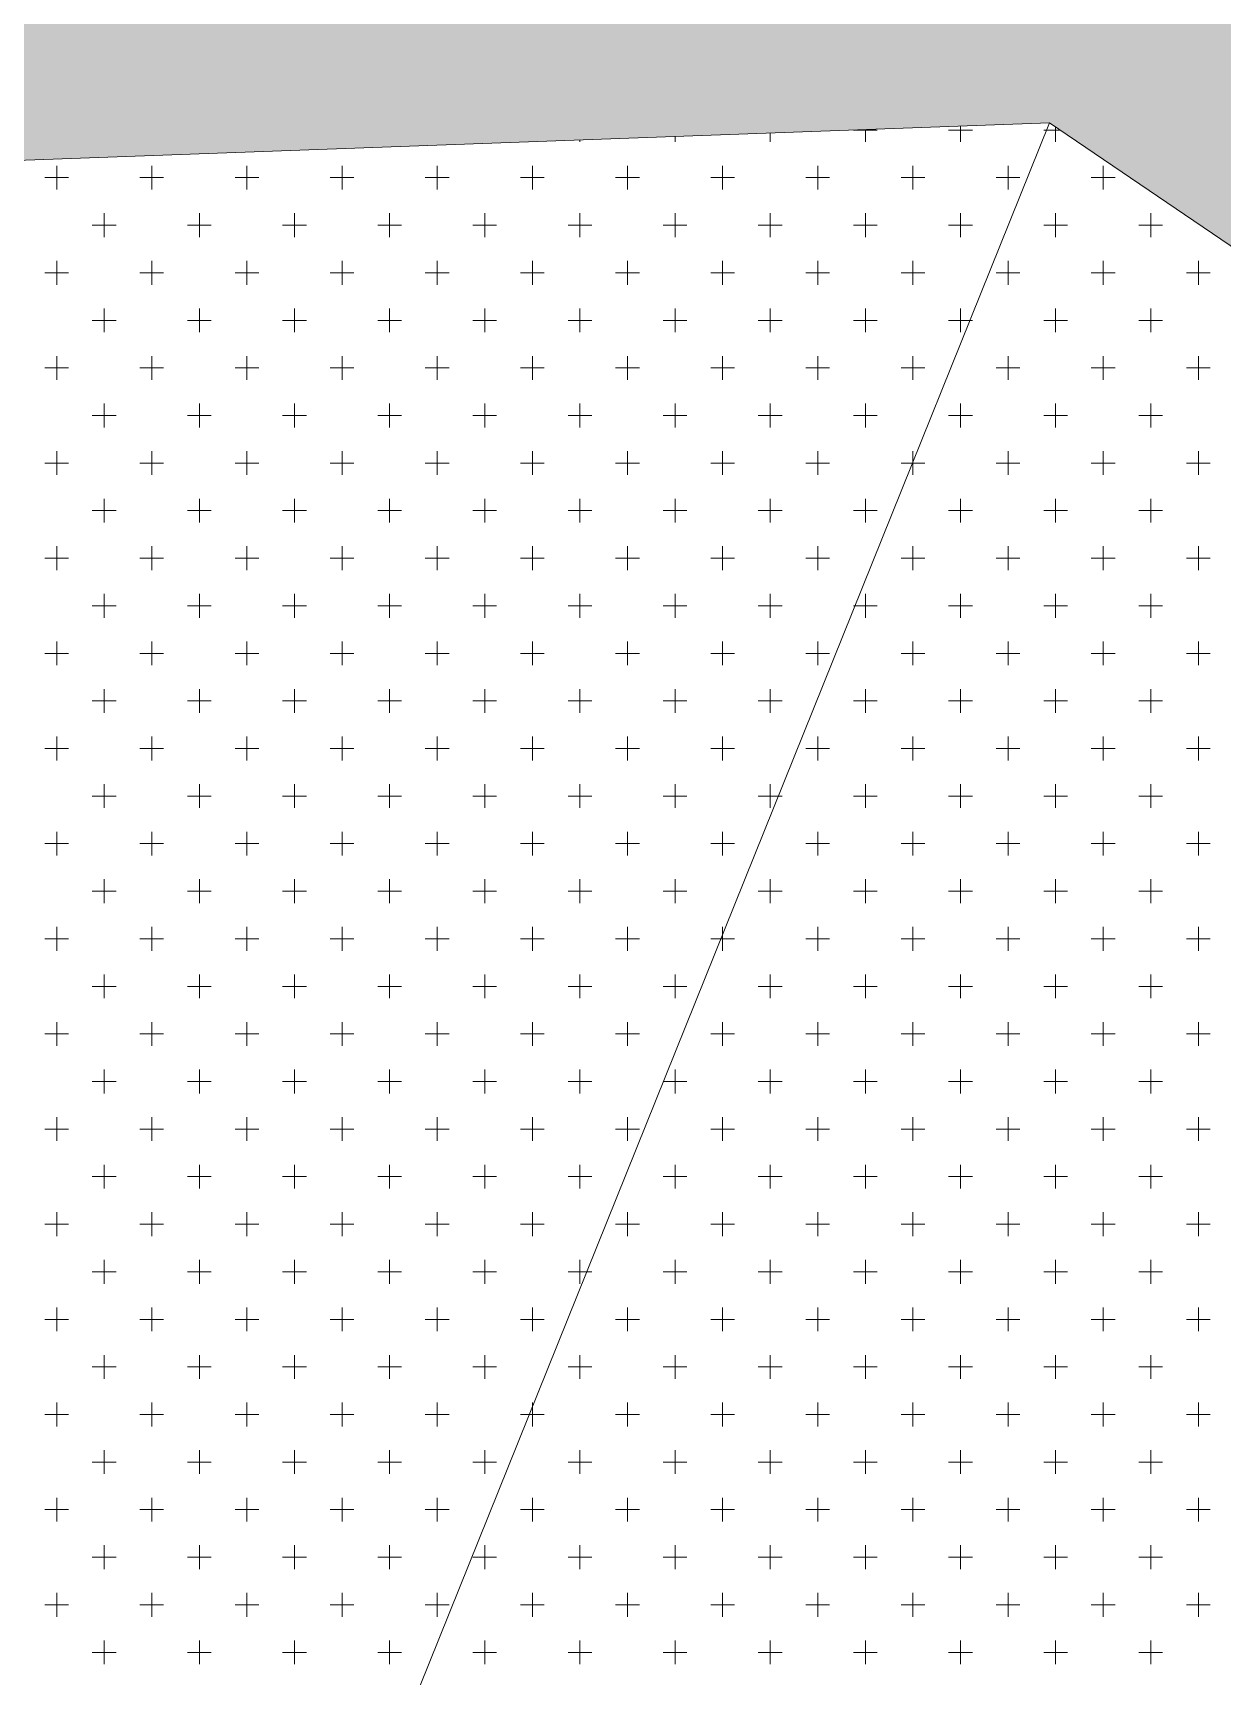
# Model space of a CAD drawing. Header units: metres. Extents: x 476631 to 477421, y 4483749 to 4484052.
# Drawn here: x 477079.15 to 477095.03, y 4483946.14 to 4483968.07 of the extents above; entities that cross this region are included whole.
import ezdxf

# ---------------------------------------------------------------- set-up
doc = ezdxf.new("R2010")
doc.units = ezdxf.units.M
for name, color, linetype, lineweight in [('PL_PARK', 97, 'Continuous', 0), ('PL_SAĞLIK', 150, 'Continuous', 0), ('serbest', 10, 'Continuous', 0)]:
    doc.layers.add(name, color=color, linetype=linetype, lineweight=lineweight)

msp = doc.modelspace()

# ---------------------------------------------------------------- hatches: boundary and pattern name
at = {"layer": 'serbest', "true_color": 0x636466}
h = msp.add_hatch(color=251, dxfattribs=at)
h.dxf.hatch_style = 1
h.paths.add_polyline_path([(477094.763, 4483973.947), (477090.012, 4483973.784), (477078.019, 4483973.371), (477066.026, 4483972.959), (477054.033, 4483972.546), (477042.04, 4483972.134), (477030.046, 4483971.722), (477031.844, 4483964.821), (477031.384, 4483964.635), (477092.721, 4483966.873)])
h = msp.add_hatch(color=251, dxfattribs=at)
h.dxf.hatch_style = 1
h.paths.add_polyline_path([(477140.016, 4483943.219), (477127.275, 4483951.87), (477114.535, 4483960.521), (477101.794, 4483969.172), (477094.763, 4483973.947), (477092.721, 4483966.873), (477160.327, 4483920.965), (477165.51, 4483925.907), (477152.839, 4483934.511), (477145.659, 4483939.386)])

# ---------------------------------------------------------------- linework, layer by layer
at = {"layer": 'PL_PARK', "color": 3}
for p, q in [((477031.384, 4483964.635), (477092.721, 4483966.873)), ((477092.721, 4483966.873), (477069.294, 4483908.685))]:
    msp.add_line(p, q, dxfattribs=at)
at = {"layer": 'PL_PARK', "color": 3, "linetype": 'Continuous'}
for p, q in [((477088.994, 4483966.616), (477088.994, 4483966.737)), ((477090.105, 4483966.775), (477090.422, 4483966.775)), ((477090.264, 4483966.616), (477090.264, 4483966.783)), ((477091.375, 4483966.775), (477091.692, 4483966.775)), ((477091.534, 4483966.616), (477091.534, 4483966.83)), ((477092.645, 4483966.775), (477092.681, 4483966.775)), ((477086.454, 4483966.616), (477086.454, 4483966.644)), ((477087.724, 4483966.616), (477087.724, 4483966.691)), ((477079.469, 4483965.981), (477079.469, 4483966.299)), ((477080.739, 4483965.981), (477080.739, 4483966.299)), ((477082.009, 4483965.981), (477082.009, 4483966.299)), ((477083.279, 4483965.981), (477083.279, 4483966.299)), ((477084.549, 4483965.981), (477084.549, 4483966.299)), ((477085.819, 4483965.981), (477085.819, 4483966.299)), ((477087.089, 4483965.981), (477087.089, 4483966.299)), ((477088.359, 4483965.981), (477088.359, 4483966.299)), ((477089.629, 4483965.981), (477089.629, 4483966.299)), ((477090.899, 4483965.981), (477090.899, 4483966.299)), ((477092.169, 4483965.981), (477092.169, 4483966.299)), ((477079.31, 4483966.14), (477079.627, 4483966.14)), ((477080.58, 4483966.14), (477080.897, 4483966.14)), ((477081.85, 4483966.14), (477082.167, 4483966.14)), ((477083.12, 4483966.14), (477083.437, 4483966.14)), ((477084.39, 4483966.14), (477084.707, 4483966.14)), ((477085.66, 4483966.14), (477085.977, 4483966.14)), ((477086.93, 4483966.14), (477087.247, 4483966.14)), ((477088.2, 4483966.14), (477088.517, 4483966.14)), ((477089.47, 4483966.14), (477089.787, 4483966.14)), ((477090.74, 4483966.14), (477091.057, 4483966.14)), ((477092.01, 4483966.14), (477092.327, 4483966.14)), ((477080.104, 4483965.346), (477080.104, 4483965.664)), ((477081.374, 4483965.346), (477081.374, 4483965.664)), ((477082.644, 4483965.346), (477082.644, 4483965.664)), ((477083.914, 4483965.346), (477083.914, 4483965.664)), ((477085.184, 4483965.346), (477085.184, 4483965.664)), ((477086.454, 4483965.346), (477086.454, 4483965.664)), ((477087.724, 4483965.346), (477087.724, 4483965.664)), ((477088.994, 4483965.346), (477088.994, 4483965.664)), ((477090.264, 4483965.346), (477090.264, 4483965.664)), ((477091.534, 4483965.346), (477091.534, 4483965.664)), ((477079.945, 4483965.505), (477080.263, 4483965.505)), ((477081.215, 4483965.505), (477081.533, 4483965.505)), ((477082.485, 4483965.505), (477082.803, 4483965.505)), ((477083.755, 4483965.505), (477084.073, 4483965.505)), ((477085.025, 4483965.505), (477085.342, 4483965.505)), ((477086.295, 4483965.505), (477086.612, 4483965.505)), ((477087.565, 4483965.505), (477087.882, 4483965.505)), ((477088.835, 4483965.505), (477089.152, 4483965.505)), ((477090.105, 4483965.505), (477090.422, 4483965.505)), ((477091.375, 4483965.505), (477091.692, 4483965.505)), ((477079.469, 4483964.711), (477079.469, 4483965.029)), ((477080.739, 4483964.711), (477080.739, 4483965.029)), ((477082.009, 4483964.711), (477082.009, 4483965.029)), ((477083.279, 4483964.711), (477083.279, 4483965.029)), ((477084.549, 4483964.711), (477084.549, 4483965.029)), ((477085.819, 4483964.711), (477085.819, 4483965.029)), ((477087.089, 4483964.711), (477087.089, 4483965.029)), ((477088.359, 4483964.711), (477088.359, 4483965.029)), ((477089.629, 4483964.711), (477089.629, 4483965.029)), ((477090.899, 4483964.711), (477090.899, 4483965.029)), ((477079.31, 4483964.87), (477079.627, 4483964.87)), ((477080.58, 4483964.87), (477080.897, 4483964.87)), ((477081.85, 4483964.87), (477082.167, 4483964.87)), ((477083.12, 4483964.87), (477083.437, 4483964.87)), ((477084.39, 4483964.87), (477084.707, 4483964.87)), ((477085.66, 4483964.87), (477085.977, 4483964.87)), ((477086.93, 4483964.87), (477087.247, 4483964.87)), ((477088.2, 4483964.87), (477088.517, 4483964.87)), ((477089.47, 4483964.87), (477089.787, 4483964.87)), ((477090.74, 4483964.87), (477091.057, 4483964.87)), ((477080.104, 4483964.076), (477080.104, 4483964.394)), ((477081.374, 4483964.076), (477081.374, 4483964.394)), ((477082.644, 4483964.076), (477082.644, 4483964.394)), ((477083.914, 4483964.076), (477083.914, 4483964.394)), ((477085.184, 4483964.076), (477085.184, 4483964.394)), ((477086.454, 4483964.076), (477086.454, 4483964.394)), ((477087.724, 4483964.076), (477087.724, 4483964.394)), ((477088.994, 4483964.076), (477088.994, 4483964.394)), ((477090.264, 4483964.076), (477090.264, 4483964.394)), ((477091.534, 4483964.076), (477091.534, 4483964.394)), ((477079.945, 4483964.235), (477080.263, 4483964.235)), ((477081.215, 4483964.235), (477081.533, 4483964.235)), ((477082.485, 4483964.235), (477082.803, 4483964.235)), ((477083.755, 4483964.235), (477084.073, 4483964.235)), ((477085.025, 4483964.235), (477085.342, 4483964.235)), ((477086.295, 4483964.235), (477086.612, 4483964.235)), ((477087.565, 4483964.235), (477087.882, 4483964.235)), ((477088.835, 4483964.235), (477089.152, 4483964.235)), ((477090.105, 4483964.235), (477090.422, 4483964.235)), ((477091.375, 4483964.235), (477091.659, 4483964.235)), ((477079.469, 4483963.441), (477079.469, 4483963.759)), ((477080.739, 4483963.441), (477080.739, 4483963.759)), ((477082.009, 4483963.441), (477082.009, 4483963.759)), ((477083.279, 4483963.441), (477083.279, 4483963.759)), ((477084.549, 4483963.441), (477084.549, 4483963.759)), ((477085.819, 4483963.441), (477085.819, 4483963.759)), ((477087.089, 4483963.441), (477087.089, 4483963.759)), ((477088.359, 4483963.441), (477088.359, 4483963.759)), ((477089.629, 4483963.441), (477089.629, 4483963.759)), ((477090.899, 4483963.441), (477090.899, 4483963.759)), ((477079.31, 4483963.6), (477079.627, 4483963.6)), ((477080.58, 4483963.6), (477080.897, 4483963.6)), ((477081.85, 4483963.6), (477082.167, 4483963.6)), ((477083.12, 4483963.6), (477083.437, 4483963.6)), ((477084.39, 4483963.6), (477084.707, 4483963.6)), ((477085.66, 4483963.6), (477085.977, 4483963.6)), ((477086.93, 4483963.6), (477087.247, 4483963.6)), ((477088.2, 4483963.6), (477088.517, 4483963.6)), ((477089.47, 4483963.6), (477089.787, 4483963.6)), ((477090.74, 4483963.6), (477091.057, 4483963.6)), ((477079.945, 4483962.965), (477080.263, 4483962.965)), ((477080.104, 4483962.806), (477080.104, 4483963.124)), ((477081.215, 4483962.965), (477081.533, 4483962.965)), ((477081.374, 4483962.806), (477081.374, 4483963.124)), ((477082.485, 4483962.965), (477082.803, 4483962.965)), ((477082.644, 4483962.806), (477082.644, 4483963.124)), ((477083.755, 4483962.965), (477084.073, 4483962.965)), ((477083.914, 4483962.806), (477083.914, 4483963.124)), ((477085.025, 4483962.965), (477085.342, 4483962.965)), ((477085.184, 4483962.806), (477085.184, 4483963.124)), ((477086.295, 4483962.965), (477086.612, 4483962.965)), ((477086.454, 4483962.806), (477086.454, 4483963.124)), ((477087.565, 4483962.965), (477087.882, 4483962.965)), ((477087.724, 4483962.806), (477087.724, 4483963.124)), ((477088.835, 4483962.965), (477089.152, 4483962.965)), ((477088.994, 4483962.806), (477088.994, 4483963.124)), ((477090.105, 4483962.965), (477090.422, 4483962.965)), ((477090.264, 4483962.806), (477090.264, 4483963.124)), ((477079.31, 4483962.33), (477079.627, 4483962.33)), ((477079.469, 4483962.171), (477079.469, 4483962.489)), ((477080.58, 4483962.33), (477080.897, 4483962.33)), ((477080.739, 4483962.171), (477080.739, 4483962.489)), ((477081.85, 4483962.33), (477082.167, 4483962.33)), ((477082.009, 4483962.171), (477082.009, 4483962.489)), ((477083.12, 4483962.33), (477083.437, 4483962.33)), ((477083.279, 4483962.171), (477083.279, 4483962.489)), ((477084.39, 4483962.33), (477084.707, 4483962.33)), ((477084.549, 4483962.171), (477084.549, 4483962.489)), ((477085.66, 4483962.33), (477085.977, 4483962.33)), ((477085.819, 4483962.171), (477085.819, 4483962.489)), ((477086.93, 4483962.33), (477087.247, 4483962.33)), ((477087.089, 4483962.171), (477087.089, 4483962.489)), ((477088.2, 4483962.33), (477088.517, 4483962.33)), ((477088.359, 4483962.171), (477088.359, 4483962.489)), ((477089.47, 4483962.33), (477089.787, 4483962.33)), ((477089.629, 4483962.171), (477089.629, 4483962.489)), ((477090.74, 4483962.33), (477090.892, 4483962.33)), ((477090.899, 4483962.348), (477090.899, 4483962.489)), ((477079.945, 4483961.695), (477080.263, 4483961.695)), ((477080.104, 4483961.536), (477080.104, 4483961.854)), ((477081.215, 4483961.695), (477081.533, 4483961.695)), ((477081.374, 4483961.536), (477081.374, 4483961.854)), ((477082.485, 4483961.695), (477082.803, 4483961.695)), ((477082.644, 4483961.536), (477082.644, 4483961.854)), ((477083.755, 4483961.695), (477084.073, 4483961.695)), ((477083.914, 4483961.536), (477083.914, 4483961.854)), ((477085.025, 4483961.695), (477085.342, 4483961.695)), ((477085.184, 4483961.536), (477085.184, 4483961.854)), ((477086.295, 4483961.695), (477086.612, 4483961.695)), ((477086.454, 4483961.536), (477086.454, 4483961.854)), ((477087.565, 4483961.695), (477087.882, 4483961.695)), ((477087.724, 4483961.536), (477087.724, 4483961.854)), ((477088.835, 4483961.695), (477089.152, 4483961.695)), ((477088.994, 4483961.536), (477088.994, 4483961.854)), ((477090.105, 4483961.695), (477090.422, 4483961.695)), ((477090.264, 4483961.536), (477090.264, 4483961.854)), ((477079.469, 4483960.901), (477079.469, 4483961.219)), ((477080.739, 4483960.901), (477080.739, 4483961.219)), ((477082.009, 4483960.901), (477082.009, 4483961.219)), ((477083.279, 4483960.901), (477083.279, 4483961.219)), ((477084.549, 4483960.901), (477084.549, 4483961.219)), ((477085.819, 4483960.901), (477085.819, 4483961.219)), ((477087.089, 4483960.901), (477087.089, 4483961.219)), ((477088.359, 4483960.901), (477088.359, 4483961.219)), ((477089.629, 4483960.901), (477089.629, 4483961.219)), ((477079.31, 4483961.06), (477079.627, 4483961.06)), ((477080.58, 4483961.06), (477080.897, 4483961.06)), ((477081.85, 4483961.06), (477082.167, 4483961.06)), ((477083.12, 4483961.06), (477083.437, 4483961.06)), ((477084.39, 4483961.06), (477084.707, 4483961.06)), ((477085.66, 4483961.06), (477085.977, 4483961.06)), ((477086.93, 4483961.06), (477087.247, 4483961.06)), ((477088.2, 4483961.06), (477088.517, 4483961.06)), ((477089.47, 4483961.06), (477089.787, 4483961.06)), ((477080.104, 4483960.266), (477080.104, 4483960.584)), ((477081.374, 4483960.266), (477081.374, 4483960.584)), ((477082.644, 4483960.266), (477082.644, 4483960.584)), ((477083.914, 4483960.266), (477083.914, 4483960.584)), ((477085.184, 4483960.266), (477085.184, 4483960.584)), ((477086.454, 4483960.266), (477086.454, 4483960.584)), ((477087.724, 4483960.266), (477087.724, 4483960.584)), ((477088.994, 4483960.266), (477088.994, 4483960.584)), ((477079.945, 4483960.425), (477080.263, 4483960.425)), ((477081.215, 4483960.425), (477081.533, 4483960.425)), ((477082.485, 4483960.425), (477082.803, 4483960.425)), ((477083.755, 4483960.425), (477084.073, 4483960.425)), ((477085.025, 4483960.425), (477085.342, 4483960.425)), ((477086.295, 4483960.425), (477086.612, 4483960.425)), ((477087.565, 4483960.425), (477087.882, 4483960.425)), ((477088.835, 4483960.425), (477089.152, 4483960.425)), ((477090.105, 4483960.425), (477090.125, 4483960.425)), ((477079.469, 4483959.631), (477079.469, 4483959.949)), ((477080.739, 4483959.631), (477080.739, 4483959.949)), ((477082.009, 4483959.631), (477082.009, 4483959.949)), ((477083.279, 4483959.631), (477083.279, 4483959.949)), ((477084.549, 4483959.631), (477084.549, 4483959.949)), ((477085.819, 4483959.631), (477085.819, 4483959.949)), ((477087.089, 4483959.631), (477087.089, 4483959.949)), ((477088.359, 4483959.631), (477088.359, 4483959.949)), ((477089.629, 4483959.631), (477089.629, 4483959.949)), ((477079.31, 4483959.79), (477079.627, 4483959.79)), ((477080.58, 4483959.79), (477080.897, 4483959.79)), ((477081.85, 4483959.79), (477082.167, 4483959.79)), ((477083.12, 4483959.79), (477083.437, 4483959.79)), ((477084.39, 4483959.79), (477084.707, 4483959.79)), ((477085.66, 4483959.79), (477085.977, 4483959.79)), ((477086.93, 4483959.79), (477087.247, 4483959.79)), ((477088.2, 4483959.79), (477088.517, 4483959.79)), ((477089.47, 4483959.79), (477089.787, 4483959.79)), ((477080.104, 4483958.996), (477080.104, 4483959.314)), ((477081.374, 4483958.996), (477081.374, 4483959.314)), ((477082.644, 4483958.996), (477082.644, 4483959.314)), ((477083.914, 4483958.996), (477083.914, 4483959.314)), ((477085.184, 4483958.996), (477085.184, 4483959.314)), ((477086.454, 4483958.996), (477086.454, 4483959.314)), ((477087.724, 4483958.996), (477087.724, 4483959.314)), ((477088.994, 4483958.996), (477088.994, 4483959.314)), ((477079.945, 4483959.155), (477080.263, 4483959.155)), ((477081.215, 4483959.155), (477081.533, 4483959.155)), ((477082.485, 4483959.155), (477082.803, 4483959.155)), ((477083.755, 4483959.155), (477084.073, 4483959.155)), ((477085.025, 4483959.155), (477085.342, 4483959.155)), ((477086.295, 4483959.155), (477086.612, 4483959.155)), ((477087.565, 4483959.155), (477087.882, 4483959.155)), ((477088.835, 4483959.155), (477089.152, 4483959.155)), ((477079.469, 4483958.361), (477079.469, 4483958.679)), ((477080.739, 4483958.361), (477080.739, 4483958.679)), ((477082.009, 4483958.361), (477082.009, 4483958.679)), ((477083.279, 4483958.361), (477083.279, 4483958.679)), ((477084.549, 4483958.361), (477084.549, 4483958.679)), ((477085.819, 4483958.361), (477085.819, 4483958.679)), ((477087.089, 4483958.361), (477087.089, 4483958.679)), ((477088.359, 4483958.361), (477088.359, 4483958.679)), ((477079.31, 4483958.52), (477079.627, 4483958.52)), ((477080.58, 4483958.52), (477080.897, 4483958.52)), ((477081.85, 4483958.52), (477082.167, 4483958.52)), ((477083.12, 4483958.52), (477083.437, 4483958.52)), ((477084.39, 4483958.52), (477084.707, 4483958.52)), ((477085.66, 4483958.52), (477085.977, 4483958.52)), ((477086.93, 4483958.52), (477087.247, 4483958.52)), ((477088.2, 4483958.52), (477088.517, 4483958.52)), ((477080.104, 4483957.726), (477080.104, 4483958.044)), ((477081.374, 4483957.726), (477081.374, 4483958.044)), ((477082.644, 4483957.726), (477082.644, 4483958.044)), ((477083.914, 4483957.726), (477083.914, 4483958.044)), ((477085.184, 4483957.726), (477085.184, 4483958.044)), ((477086.454, 4483957.726), (477086.454, 4483958.044)), ((477087.724, 4483957.726), (477087.724, 4483958.044)), ((477088.994, 4483957.726), (477088.994, 4483958.044)), ((477079.945, 4483957.885), (477080.263, 4483957.885)), ((477081.215, 4483957.885), (477081.533, 4483957.885)), ((477082.485, 4483957.885), (477082.803, 4483957.885)), ((477083.755, 4483957.885), (477084.073, 4483957.885)), ((477085.025, 4483957.885), (477085.342, 4483957.885)), ((477086.295, 4483957.885), (477086.612, 4483957.885)), ((477087.565, 4483957.885), (477087.882, 4483957.885)), ((477088.835, 4483957.885), (477089.102, 4483957.885)), ((477079.469, 4483957.091), (477079.469, 4483957.409)), ((477080.739, 4483957.091), (477080.739, 4483957.409)), ((477082.009, 4483957.091), (477082.009, 4483957.409)), ((477083.279, 4483957.091), (477083.279, 4483957.409)), ((477084.549, 4483957.091), (477084.549, 4483957.409)), ((477085.819, 4483957.091), (477085.819, 4483957.409)), ((477087.089, 4483957.091), (477087.089, 4483957.409)), ((477088.359, 4483957.091), (477088.359, 4483957.409)), ((477079.31, 4483957.25), (477079.627, 4483957.25)), ((477080.58, 4483957.25), (477080.897, 4483957.25)), ((477081.85, 4483957.25), (477082.167, 4483957.25)), ((477083.12, 4483957.25), (477083.437, 4483957.25)), ((477084.39, 4483957.25), (477084.707, 4483957.25)), ((477085.66, 4483957.25), (477085.977, 4483957.25)), ((477086.93, 4483957.25), (477087.247, 4483957.25)), ((477088.2, 4483957.25), (477088.517, 4483957.25)), ((477079.945, 4483956.615), (477080.263, 4483956.615)), ((477080.104, 4483956.456), (477080.104, 4483956.774)), ((477081.215, 4483956.615), (477081.533, 4483956.615)), ((477081.374, 4483956.456), (477081.374, 4483956.774)), ((477082.485, 4483956.615), (477082.803, 4483956.615)), ((477082.644, 4483956.456), (477082.644, 4483956.774)), ((477083.755, 4483956.615), (477084.073, 4483956.615)), ((477083.914, 4483956.456), (477083.914, 4483956.774)), ((477085.025, 4483956.615), (477085.342, 4483956.615)), ((477085.184, 4483956.456), (477085.184, 4483956.774)), ((477086.295, 4483956.615), (477086.612, 4483956.615)), ((477086.454, 4483956.456), (477086.454, 4483956.774)), ((477087.565, 4483956.615), (477087.882, 4483956.615)), ((477087.724, 4483956.456), (477087.724, 4483956.774)), ((477079.31, 4483955.98), (477079.627, 4483955.98)), ((477079.469, 4483955.821), (477079.469, 4483956.139)), ((477080.58, 4483955.98), (477080.897, 4483955.98)), ((477080.739, 4483955.821), (477080.739, 4483956.139)), ((477081.85, 4483955.98), (477082.167, 4483955.98)), ((477082.009, 4483955.821), (477082.009, 4483956.139)), ((477083.12, 4483955.98), (477083.437, 4483955.98)), ((477083.279, 4483955.821), (477083.279, 4483956.139)), ((477084.39, 4483955.98), (477084.707, 4483955.98)), ((477084.549, 4483955.821), (477084.549, 4483956.139)), ((477085.66, 4483955.98), (477085.977, 4483955.98)), ((477085.819, 4483955.821), (477085.819, 4483956.139)), ((477086.93, 4483955.98), (477087.247, 4483955.98)), ((477087.089, 4483955.821), (477087.089, 4483956.139)), ((477088.2, 4483955.98), (477088.335, 4483955.98)), ((477088.359, 4483956.039), (477088.359, 4483956.139)), ((477079.945, 4483955.345), (477080.263, 4483955.345)), ((477080.104, 4483955.186), (477080.104, 4483955.504)), ((477081.215, 4483955.345), (477081.533, 4483955.345)), ((477081.374, 4483955.186), (477081.374, 4483955.504)), ((477082.485, 4483955.345), (477082.803, 4483955.345)), ((477082.644, 4483955.186), (477082.644, 4483955.504)), ((477083.755, 4483955.345), (477084.073, 4483955.345)), ((477083.914, 4483955.186), (477083.914, 4483955.504)), ((477085.025, 4483955.345), (477085.342, 4483955.345)), ((477085.184, 4483955.186), (477085.184, 4483955.504)), ((477086.295, 4483955.345), (477086.612, 4483955.345)), ((477086.454, 4483955.186), (477086.454, 4483955.504)), ((477087.565, 4483955.345), (477087.882, 4483955.345)), ((477087.724, 4483955.186), (477087.724, 4483955.504)), ((477079.469, 4483954.551), (477079.469, 4483954.869)), ((477080.739, 4483954.551), (477080.739, 4483954.869)), ((477082.009, 4483954.551), (477082.009, 4483954.869)), ((477083.279, 4483954.551), (477083.279, 4483954.869)), ((477084.549, 4483954.551), (477084.549, 4483954.869)), ((477085.819, 4483954.551), (477085.819, 4483954.869)), ((477087.089, 4483954.551), (477087.089, 4483954.869)), ((477079.31, 4483954.71), (477079.627, 4483954.71)), ((477080.58, 4483954.71), (477080.897, 4483954.71)), ((477081.85, 4483954.71), (477082.167, 4483954.71)), ((477083.12, 4483954.71), (477083.437, 4483954.71)), ((477084.39, 4483954.71), (477084.707, 4483954.71)), ((477085.66, 4483954.71), (477085.977, 4483954.71)), ((477086.93, 4483954.71), (477087.247, 4483954.71)), ((477080.104, 4483953.916), (477080.104, 4483954.234)), ((477081.374, 4483953.916), (477081.374, 4483954.234)), ((477082.644, 4483953.916), (477082.644, 4483954.234)), ((477083.914, 4483953.916), (477083.914, 4483954.234)), ((477085.184, 4483953.916), (477085.184, 4483954.234)), ((477086.454, 4483953.916), (477086.454, 4483954.234)), ((477079.945, 4483954.075), (477080.263, 4483954.075)), ((477081.215, 4483954.075), (477081.533, 4483954.075)), ((477082.485, 4483954.075), (477082.803, 4483954.075)), ((477083.755, 4483954.075), (477084.073, 4483954.075)), ((477085.025, 4483954.075), (477085.342, 4483954.075)), ((477086.295, 4483954.075), (477086.612, 4483954.075)), ((477087.565, 4483954.075), (477087.568, 4483954.075)), ((477079.469, 4483953.281), (477079.469, 4483953.599)), ((477080.739, 4483953.281), (477080.739, 4483953.599)), ((477082.009, 4483953.281), (477082.009, 4483953.599)), ((477083.279, 4483953.281), (477083.279, 4483953.599)), ((477084.549, 4483953.281), (477084.549, 4483953.599)), ((477085.819, 4483953.281), (477085.819, 4483953.599)), ((477087.089, 4483953.281), (477087.089, 4483953.599)), ((477079.31, 4483953.44), (477079.627, 4483953.44)), ((477080.58, 4483953.44), (477080.897, 4483953.44)), ((477081.85, 4483953.44), (477082.167, 4483953.44)), ((477083.12, 4483953.44), (477083.437, 4483953.44)), ((477084.39, 4483953.44), (477084.707, 4483953.44)), ((477085.66, 4483953.44), (477085.977, 4483953.44)), ((477086.93, 4483953.44), (477087.247, 4483953.44)), ((477080.104, 4483952.646), (477080.104, 4483952.964)), ((477081.374, 4483952.646), (477081.374, 4483952.964)), ((477082.644, 4483952.646), (477082.644, 4483952.964)), ((477083.914, 4483952.646), (477083.914, 4483952.964)), ((477085.184, 4483952.646), (477085.184, 4483952.964)), ((477086.454, 4483952.646), (477086.454, 4483952.964)), ((477079.945, 4483952.805), (477080.263, 4483952.805)), ((477081.215, 4483952.805), (477081.533, 4483952.805)), ((477082.485, 4483952.805), (477082.803, 4483952.805)), ((477083.755, 4483952.805), (477084.073, 4483952.805)), ((477085.025, 4483952.805), (477085.342, 4483952.805)), ((477086.295, 4483952.805), (477086.612, 4483952.805)), ((477079.469, 4483952.011), (477079.469, 4483952.329)), ((477080.739, 4483952.011), (477080.739, 4483952.329)), ((477082.009, 4483952.011), (477082.009, 4483952.329)), ((477083.279, 4483952.011), (477083.279, 4483952.329)), ((477084.549, 4483952.011), (477084.549, 4483952.329)), ((477085.819, 4483952.011), (477085.819, 4483952.329)), ((477079.31, 4483952.17), (477079.627, 4483952.17)), ((477080.58, 4483952.17), (477080.897, 4483952.17)), ((477081.85, 4483952.17), (477082.167, 4483952.17)), ((477083.12, 4483952.17), (477083.437, 4483952.17)), ((477084.39, 4483952.17), (477084.707, 4483952.17)), ((477085.66, 4483952.17), (477085.977, 4483952.17)), ((477080.104, 4483951.376), (477080.104, 4483951.694)), ((477081.374, 4483951.376), (477081.374, 4483951.694)), ((477082.644, 4483951.376), (477082.644, 4483951.694)), ((477083.914, 4483951.376), (477083.914, 4483951.694)), ((477085.184, 4483951.376), (477085.184, 4483951.694)), ((477086.454, 4483951.376), (477086.454, 4483951.694)), ((477079.945, 4483951.535), (477080.263, 4483951.535)), ((477081.215, 4483951.535), (477081.533, 4483951.535)), ((477082.485, 4483951.535), (477082.803, 4483951.535)), ((477083.755, 4483951.535), (477084.073, 4483951.535)), ((477085.025, 4483951.535), (477085.342, 4483951.535)), ((477086.295, 4483951.535), (477086.546, 4483951.535)), ((477079.31, 4483950.9), (477079.627, 4483950.9)), ((477079.469, 4483950.741), (477079.469, 4483951.059)), ((477080.58, 4483950.9), (477080.897, 4483950.9)), ((477080.739, 4483950.741), (477080.739, 4483951.059)), ((477081.85, 4483950.9), (477082.167, 4483950.9)), ((477082.009, 4483950.741), (477082.009, 4483951.059)), ((477083.12, 4483950.9), (477083.437, 4483950.9)), ((477083.279, 4483950.741), (477083.279, 4483951.059)), ((477084.39, 4483950.9), (477084.707, 4483950.9)), ((477084.549, 4483950.741), (477084.549, 4483951.059)), ((477085.66, 4483950.9), (477085.977, 4483950.9)), ((477085.819, 4483950.741), (477085.819, 4483951.059)), ((477079.945, 4483950.265), (477080.263, 4483950.265)), ((477080.104, 4483950.106), (477080.104, 4483950.424)), ((477081.215, 4483950.265), (477081.533, 4483950.265)), ((477081.374, 4483950.106), (477081.374, 4483950.424)), ((477082.485, 4483950.265), (477082.803, 4483950.265)), ((477082.644, 4483950.106), (477082.644, 4483950.424)), ((477083.755, 4483950.265), (477084.073, 4483950.265)), ((477083.914, 4483950.106), (477083.914, 4483950.424)), ((477085.025, 4483950.265), (477085.342, 4483950.265)), ((477085.184, 4483950.106), (477085.184, 4483950.424)), ((477079.31, 4483949.63), (477079.627, 4483949.63)), ((477079.469, 4483949.471), (477079.469, 4483949.789)), ((477080.58, 4483949.63), (477080.897, 4483949.63)), ((477080.739, 4483949.471), (477080.739, 4483949.789)), ((477081.85, 4483949.63), (477082.167, 4483949.63)), ((477082.009, 4483949.471), (477082.009, 4483949.789)), ((477083.12, 4483949.63), (477083.437, 4483949.63)), ((477083.279, 4483949.471), (477083.279, 4483949.789)), ((477084.39, 4483949.63), (477084.707, 4483949.63)), ((477084.549, 4483949.471), (477084.549, 4483949.789)), ((477085.66, 4483949.63), (477085.779, 4483949.63)), ((477085.819, 4483949.73), (477085.819, 4483949.789)), ((477080.104, 4483948.836), (477080.104, 4483949.154)), ((477081.374, 4483948.836), (477081.374, 4483949.154)), ((477082.644, 4483948.836), (477082.644, 4483949.154)), ((477083.914, 4483948.836), (477083.914, 4483949.154)), ((477085.184, 4483948.836), (477085.184, 4483949.154)), ((477079.945, 4483948.995), (477080.263, 4483948.995)), ((477081.215, 4483948.995), (477081.533, 4483948.995)), ((477082.485, 4483948.995), (477082.803, 4483948.995)), ((477083.755, 4483948.995), (477084.073, 4483948.995)), ((477085.025, 4483948.995), (477085.342, 4483948.995)), ((477079.469, 4483948.201), (477079.469, 4483948.519)), ((477080.739, 4483948.201), (477080.739, 4483948.519)), ((477082.009, 4483948.201), (477082.009, 4483948.519)), ((477083.279, 4483948.201), (477083.279, 4483948.519)), ((477084.549, 4483948.201), (477084.549, 4483948.519)), ((477079.31, 4483948.36), (477079.627, 4483948.36)), ((477080.58, 4483948.36), (477080.897, 4483948.36)), ((477081.85, 4483948.36), (477082.167, 4483948.36)), ((477083.12, 4483948.36), (477083.437, 4483948.36)), ((477084.39, 4483948.36), (477084.707, 4483948.36)), ((477080.104, 4483947.566), (477080.104, 4483947.884)), ((477081.374, 4483947.566), (477081.374, 4483947.884)), ((477082.644, 4483947.566), (477082.644, 4483947.884)), ((477083.914, 4483947.566), (477083.914, 4483947.884)), ((477079.945, 4483947.725), (477080.263, 4483947.725)), ((477081.215, 4483947.725), (477081.533, 4483947.725)), ((477082.485, 4483947.725), (477082.803, 4483947.725)), ((477083.755, 4483947.725), (477084.073, 4483947.725)), ((477079.469, 4483946.931), (477079.469, 4483947.249)), ((477080.739, 4483946.931), (477080.739, 4483947.249)), ((477082.009, 4483946.931), (477082.009, 4483947.249)), ((477083.279, 4483946.931), (477083.279, 4483947.249)), ((477084.549, 4483946.931), (477084.549, 4483947.249)), ((477079.31, 4483947.09), (477079.627, 4483947.09)), ((477080.58, 4483947.09), (477080.897, 4483947.09)), ((477081.85, 4483947.09), (477082.167, 4483947.09)), ((477083.12, 4483947.09), (477083.437, 4483947.09)), ((477084.39, 4483947.09), (477084.707, 4483947.09)), ((477080.104, 4483946.296), (477080.104, 4483946.614)), ((477081.374, 4483946.296), (477081.374, 4483946.614)), ((477082.644, 4483946.296), (477082.644, 4483946.614)), ((477083.914, 4483946.296), (477083.914, 4483946.614)), ((477079.945, 4483946.455), (477080.263, 4483946.455)), ((477081.215, 4483946.455), (477081.533, 4483946.455)), ((477082.485, 4483946.455), (477082.803, 4483946.455)), ((477083.755, 4483946.455), (477084.073, 4483946.455))]:
    msp.add_line(p, q, dxfattribs=at)
at = {"layer": 'PL_SAĞLIK'}
for p, q in [((477069.294, 4483908.685), (477092.721, 4483966.873)), ((477092.721, 4483966.873), (477160.327, 4483920.965)), ((477092.721, 4483966.873), (477092.721, 4483966.873))]:
    msp.add_line(p, q, dxfattribs=at)
at = {"layer": 'PL_SAĞLIK', "linetype": 'Continuous'}
for p, q in [((477092.681, 4483966.775), (477092.865, 4483966.775)), ((477092.804, 4483966.616), (477092.804, 4483966.816)), ((477093.439, 4483965.981), (477093.439, 4483966.299)), ((477093.28, 4483966.14), (477093.597, 4483966.14)), ((477092.804, 4483965.346), (477092.804, 4483965.664)), ((477094.074, 4483965.346), (477094.074, 4483965.664)), ((477092.645, 4483965.505), (477092.962, 4483965.505)), ((477093.915, 4483965.505), (477094.232, 4483965.505)), ((477092.169, 4483964.711), (477092.169, 4483965.029)), ((477093.439, 4483964.711), (477093.439, 4483965.029)), ((477094.709, 4483964.711), (477094.709, 4483965.029)), ((477092.01, 4483964.87), (477092.327, 4483964.87)), ((477093.28, 4483964.87), (477093.597, 4483964.87)), ((477094.55, 4483964.87), (477094.867, 4483964.87)), ((477092.804, 4483964.076), (477092.804, 4483964.394)), ((477094.074, 4483964.076), (477094.074, 4483964.394)), ((477091.659, 4483964.235), (477091.692, 4483964.235)), ((477092.645, 4483964.235), (477092.962, 4483964.235)), ((477093.915, 4483964.235), (477094.232, 4483964.235)), ((477092.169, 4483963.441), (477092.169, 4483963.759)), ((477093.439, 4483963.441), (477093.439, 4483963.759)), ((477094.709, 4483963.441), (477094.709, 4483963.759)), ((477092.01, 4483963.6), (477092.327, 4483963.6)), ((477093.28, 4483963.6), (477093.597, 4483963.6)), ((477094.55, 4483963.6), (477094.867, 4483963.6)), ((477091.375, 4483962.965), (477091.692, 4483962.965)), ((477091.534, 4483962.806), (477091.534, 4483963.124)), ((477092.645, 4483962.965), (477092.962, 4483962.965)), ((477092.804, 4483962.806), (477092.804, 4483963.124)), ((477093.915, 4483962.965), (477094.232, 4483962.965)), ((477094.074, 4483962.806), (477094.074, 4483963.124)), ((477090.892, 4483962.33), (477091.057, 4483962.33)), ((477090.899, 4483962.171), (477090.899, 4483962.348)), ((477092.01, 4483962.33), (477092.327, 4483962.33)), ((477092.169, 4483962.171), (477092.169, 4483962.489)), ((477093.28, 4483962.33), (477093.597, 4483962.33)), ((477093.439, 4483962.171), (477093.439, 4483962.489)), ((477094.55, 4483962.33), (477094.867, 4483962.33)), ((477094.709, 4483962.171), (477094.709, 4483962.489)), ((477091.375, 4483961.695), (477091.692, 4483961.695)), ((477091.534, 4483961.536), (477091.534, 4483961.854)), ((477092.645, 4483961.695), (477092.962, 4483961.695)), ((477092.804, 4483961.536), (477092.804, 4483961.854)), ((477093.915, 4483961.695), (477094.232, 4483961.695)), ((477094.074, 4483961.536), (477094.074, 4483961.854)), ((477090.899, 4483960.901), (477090.899, 4483961.219)), ((477092.169, 4483960.901), (477092.169, 4483961.219)), ((477093.439, 4483960.901), (477093.439, 4483961.219)), ((477094.709, 4483960.901), (477094.709, 4483961.219)), ((477090.74, 4483961.06), (477091.057, 4483961.06)), ((477092.01, 4483961.06), (477092.327, 4483961.06)), ((477093.28, 4483961.06), (477093.597, 4483961.06)), ((477094.55, 4483961.06), (477094.867, 4483961.06)), ((477090.264, 4483960.266), (477090.264, 4483960.584)), ((477091.534, 4483960.266), (477091.534, 4483960.584)), ((477092.804, 4483960.266), (477092.804, 4483960.584)), ((477094.074, 4483960.266), (477094.074, 4483960.584)), ((477090.125, 4483960.425), (477090.422, 4483960.425)), ((477091.375, 4483960.425), (477091.692, 4483960.425)), ((477092.645, 4483960.425), (477092.962, 4483960.425)), ((477093.915, 4483960.425), (477094.232, 4483960.425)), ((477090.899, 4483959.631), (477090.899, 4483959.949)), ((477092.169, 4483959.631), (477092.169, 4483959.949)), ((477093.439, 4483959.631), (477093.439, 4483959.949)), ((477094.709, 4483959.631), (477094.709, 4483959.949)), ((477090.74, 4483959.79), (477091.057, 4483959.79)), ((477092.01, 4483959.79), (477092.327, 4483959.79)), ((477093.28, 4483959.79), (477093.597, 4483959.79)), ((477094.55, 4483959.79), (477094.867, 4483959.79)), ((477090.264, 4483958.996), (477090.264, 4483959.314)), ((477091.534, 4483958.996), (477091.534, 4483959.314)), ((477092.804, 4483958.996), (477092.804, 4483959.314)), ((477094.074, 4483958.996), (477094.074, 4483959.314)), ((477090.105, 4483959.155), (477090.422, 4483959.155)), ((477091.375, 4483959.155), (477091.692, 4483959.155)), ((477092.645, 4483959.155), (477092.962, 4483959.155)), ((477093.915, 4483959.155), (477094.232, 4483959.155)), ((477089.629, 4483958.361), (477089.629, 4483958.679)), ((477090.899, 4483958.361), (477090.899, 4483958.679)), ((477092.169, 4483958.361), (477092.169, 4483958.679)), ((477093.439, 4483958.361), (477093.439, 4483958.679)), ((477094.709, 4483958.361), (477094.709, 4483958.679)), ((477089.47, 4483958.52), (477089.787, 4483958.52)), ((477090.74, 4483958.52), (477091.057, 4483958.52)), ((477092.01, 4483958.52), (477092.327, 4483958.52)), ((477093.28, 4483958.52), (477093.597, 4483958.52)), ((477094.55, 4483958.52), (477094.867, 4483958.52)), ((477090.264, 4483957.726), (477090.264, 4483958.044)), ((477091.534, 4483957.726), (477091.534, 4483958.044)), ((477092.804, 4483957.726), (477092.804, 4483958.044)), ((477094.074, 4483957.726), (477094.074, 4483958.044)), ((477089.102, 4483957.885), (477089.152, 4483957.885)), ((477090.105, 4483957.885), (477090.422, 4483957.885)), ((477091.375, 4483957.885), (477091.692, 4483957.885)), ((477092.645, 4483957.885), (477092.962, 4483957.885)), ((477093.915, 4483957.885), (477094.232, 4483957.885)), ((477089.629, 4483957.091), (477089.629, 4483957.409)), ((477090.899, 4483957.091), (477090.899, 4483957.409)), ((477092.169, 4483957.091), (477092.169, 4483957.409)), ((477093.439, 4483957.091), (477093.439, 4483957.409)), ((477094.709, 4483957.091), (477094.709, 4483957.409)), ((477089.47, 4483957.25), (477089.787, 4483957.25)), ((477090.74, 4483957.25), (477091.057, 4483957.25)), ((477092.01, 4483957.25), (477092.327, 4483957.25)), ((477093.28, 4483957.25), (477093.597, 4483957.25)), ((477094.55, 4483957.25), (477094.867, 4483957.25)), ((477088.835, 4483956.615), (477089.152, 4483956.615)), ((477088.994, 4483956.456), (477088.994, 4483956.774)), ((477090.105, 4483956.615), (477090.422, 4483956.615)), ((477090.264, 4483956.456), (477090.264, 4483956.774)), ((477091.375, 4483956.615), (477091.692, 4483956.615)), ((477091.534, 4483956.456), (477091.534, 4483956.774)), ((477092.645, 4483956.615), (477092.962, 4483956.615)), ((477092.804, 4483956.456), (477092.804, 4483956.774)), ((477093.915, 4483956.615), (477094.232, 4483956.615)), ((477094.074, 4483956.456), (477094.074, 4483956.774)), ((477088.335, 4483955.98), (477088.517, 4483955.98)), ((477088.359, 4483955.821), (477088.359, 4483956.039)), ((477089.47, 4483955.98), (477089.787, 4483955.98)), ((477089.629, 4483955.821), (477089.629, 4483956.139)), ((477090.74, 4483955.98), (477091.057, 4483955.98)), ((477090.899, 4483955.821), (477090.899, 4483956.139)), ((477092.01, 4483955.98), (477092.327, 4483955.98)), ((477092.169, 4483955.821), (477092.169, 4483956.139)), ((477093.28, 4483955.98), (477093.597, 4483955.98)), ((477093.439, 4483955.821), (477093.439, 4483956.139)), ((477094.55, 4483955.98), (477094.867, 4483955.98)), ((477094.709, 4483955.821), (477094.709, 4483956.139)), ((477088.835, 4483955.345), (477089.152, 4483955.345)), ((477088.994, 4483955.186), (477088.994, 4483955.504)), ((477090.105, 4483955.345), (477090.422, 4483955.345)), ((477090.264, 4483955.186), (477090.264, 4483955.504)), ((477091.375, 4483955.345), (477091.692, 4483955.345)), ((477091.534, 4483955.186), (477091.534, 4483955.504)), ((477092.645, 4483955.345), (477092.962, 4483955.345)), ((477092.804, 4483955.186), (477092.804, 4483955.504)), ((477093.915, 4483955.345), (477094.232, 4483955.345)), ((477094.074, 4483955.186), (477094.074, 4483955.504)), ((477088.359, 4483954.551), (477088.359, 4483954.869)), ((477089.629, 4483954.551), (477089.629, 4483954.869)), ((477090.899, 4483954.551), (477090.899, 4483954.869)), ((477092.169, 4483954.551), (477092.169, 4483954.869)), ((477093.439, 4483954.551), (477093.439, 4483954.869)), ((477094.709, 4483954.551), (477094.709, 4483954.869)), ((477088.2, 4483954.71), (477088.517, 4483954.71)), ((477089.47, 4483954.71), (477089.787, 4483954.71)), ((477090.74, 4483954.71), (477091.057, 4483954.71)), ((477092.01, 4483954.71), (477092.327, 4483954.71)), ((477093.28, 4483954.71), (477093.597, 4483954.71)), ((477094.55, 4483954.71), (477094.867, 4483954.71)), ((477087.724, 4483953.916), (477087.724, 4483954.234)), ((477088.994, 4483953.916), (477088.994, 4483954.234)), ((477090.264, 4483953.916), (477090.264, 4483954.234)), ((477091.534, 4483953.916), (477091.534, 4483954.234)), ((477092.804, 4483953.916), (477092.804, 4483954.234)), ((477094.074, 4483953.916), (477094.074, 4483954.234)), ((477087.568, 4483954.075), (477087.882, 4483954.075)), ((477088.835, 4483954.075), (477089.152, 4483954.075)), ((477090.105, 4483954.075), (477090.422, 4483954.075)), ((477091.375, 4483954.075), (477091.692, 4483954.075)), ((477092.645, 4483954.075), (477092.962, 4483954.075)), ((477093.915, 4483954.075), (477094.232, 4483954.075)), ((477088.359, 4483953.281), (477088.359, 4483953.599)), ((477089.629, 4483953.281), (477089.629, 4483953.599)), ((477090.899, 4483953.281), (477090.899, 4483953.599)), ((477092.169, 4483953.281), (477092.169, 4483953.599)), ((477093.439, 4483953.281), (477093.439, 4483953.599)), ((477094.709, 4483953.281), (477094.709, 4483953.599)), ((477088.2, 4483953.44), (477088.517, 4483953.44)), ((477089.47, 4483953.44), (477089.787, 4483953.44)), ((477090.74, 4483953.44), (477091.057, 4483953.44)), ((477092.01, 4483953.44), (477092.327, 4483953.44)), ((477093.28, 4483953.44), (477093.597, 4483953.44)), ((477094.55, 4483953.44), (477094.867, 4483953.44)), ((477087.724, 4483952.646), (477087.724, 4483952.964)), ((477088.994, 4483952.646), (477088.994, 4483952.964)), ((477090.264, 4483952.646), (477090.264, 4483952.964)), ((477091.534, 4483952.646), (477091.534, 4483952.964)), ((477092.804, 4483952.646), (477092.804, 4483952.964)), ((477094.074, 4483952.646), (477094.074, 4483952.964)), ((477087.565, 4483952.805), (477087.882, 4483952.805)), ((477088.835, 4483952.805), (477089.152, 4483952.805)), ((477090.105, 4483952.805), (477090.422, 4483952.805)), ((477091.375, 4483952.805), (477091.692, 4483952.805)), ((477092.645, 4483952.805), (477092.962, 4483952.805)), ((477093.915, 4483952.805), (477094.232, 4483952.805)), ((477087.089, 4483952.011), (477087.089, 4483952.329)), ((477088.359, 4483952.011), (477088.359, 4483952.329)), ((477089.629, 4483952.011), (477089.629, 4483952.329)), ((477090.899, 4483952.011), (477090.899, 4483952.329)), ((477092.169, 4483952.011), (477092.169, 4483952.329)), ((477093.439, 4483952.011), (477093.439, 4483952.329)), ((477094.709, 4483952.011), (477094.709, 4483952.329)), ((477086.93, 4483952.17), (477087.247, 4483952.17)), ((477088.2, 4483952.17), (477088.517, 4483952.17)), ((477089.47, 4483952.17), (477089.787, 4483952.17)), ((477090.74, 4483952.17), (477091.057, 4483952.17)), ((477092.01, 4483952.17), (477092.327, 4483952.17)), ((477093.28, 4483952.17), (477093.597, 4483952.17)), ((477094.55, 4483952.17), (477094.867, 4483952.17)), ((477087.724, 4483951.376), (477087.724, 4483951.694)), ((477088.994, 4483951.376), (477088.994, 4483951.694)), ((477090.264, 4483951.376), (477090.264, 4483951.694)), ((477091.534, 4483951.376), (477091.534, 4483951.694)), ((477092.804, 4483951.376), (477092.804, 4483951.694)), ((477094.074, 4483951.376), (477094.074, 4483951.694)), ((477086.546, 4483951.535), (477086.612, 4483951.535)), ((477087.565, 4483951.535), (477087.882, 4483951.535)), ((477088.835, 4483951.535), (477089.152, 4483951.535)), ((477090.105, 4483951.535), (477090.422, 4483951.535)), ((477091.375, 4483951.535), (477091.692, 4483951.535)), ((477092.645, 4483951.535), (477092.962, 4483951.535)), ((477093.915, 4483951.535), (477094.232, 4483951.535)), ((477086.93, 4483950.9), (477087.247, 4483950.9)), ((477087.089, 4483950.741), (477087.089, 4483951.059)), ((477088.2, 4483950.9), (477088.517, 4483950.9)), ((477088.359, 4483950.741), (477088.359, 4483951.059)), ((477089.47, 4483950.9), (477089.787, 4483950.9)), ((477089.629, 4483950.741), (477089.629, 4483951.059)), ((477090.74, 4483950.9), (477091.057, 4483950.9)), ((477090.899, 4483950.741), (477090.899, 4483951.059)), ((477092.01, 4483950.9), (477092.327, 4483950.9)), ((477092.169, 4483950.741), (477092.169, 4483951.059)), ((477093.28, 4483950.9), (477093.597, 4483950.9)), ((477093.439, 4483950.741), (477093.439, 4483951.059)), ((477094.55, 4483950.9), (477094.867, 4483950.9)), ((477094.709, 4483950.741), (477094.709, 4483951.059)), ((477086.295, 4483950.265), (477086.612, 4483950.265)), ((477086.454, 4483950.106), (477086.454, 4483950.424)), ((477087.565, 4483950.265), (477087.882, 4483950.265)), ((477087.724, 4483950.106), (477087.724, 4483950.424)), ((477088.835, 4483950.265), (477089.152, 4483950.265)), ((477088.994, 4483950.106), (477088.994, 4483950.424)), ((477090.105, 4483950.265), (477090.422, 4483950.265)), ((477090.264, 4483950.106), (477090.264, 4483950.424)), ((477091.375, 4483950.265), (477091.692, 4483950.265)), ((477091.534, 4483950.106), (477091.534, 4483950.424)), ((477092.645, 4483950.265), (477092.962, 4483950.265)), ((477092.804, 4483950.106), (477092.804, 4483950.424)), ((477093.915, 4483950.265), (477094.232, 4483950.265)), ((477094.074, 4483950.106), (477094.074, 4483950.424)), ((477085.779, 4483949.63), (477085.977, 4483949.63)), ((477085.819, 4483949.471), (477085.819, 4483949.73)), ((477086.93, 4483949.63), (477087.247, 4483949.63)), ((477087.089, 4483949.471), (477087.089, 4483949.789)), ((477088.2, 4483949.63), (477088.517, 4483949.63)), ((477088.359, 4483949.471), (477088.359, 4483949.789)), ((477089.47, 4483949.63), (477089.787, 4483949.63)), ((477089.629, 4483949.471), (477089.629, 4483949.789)), ((477090.74, 4483949.63), (477091.057, 4483949.63)), ((477090.899, 4483949.471), (477090.899, 4483949.789)), ((477092.01, 4483949.63), (477092.327, 4483949.63)), ((477092.169, 4483949.471), (477092.169, 4483949.789)), ((477093.28, 4483949.63), (477093.597, 4483949.63)), ((477093.439, 4483949.471), (477093.439, 4483949.789)), ((477094.55, 4483949.63), (477094.867, 4483949.63)), ((477094.709, 4483949.471), (477094.709, 4483949.789)), ((477086.454, 4483948.836), (477086.454, 4483949.154)), ((477087.724, 4483948.836), (477087.724, 4483949.154)), ((477088.994, 4483948.836), (477088.994, 4483949.154)), ((477090.264, 4483948.836), (477090.264, 4483949.154)), ((477091.534, 4483948.836), (477091.534, 4483949.154)), ((477092.804, 4483948.836), (477092.804, 4483949.154)), ((477094.074, 4483948.836), (477094.074, 4483949.154)), ((477086.295, 4483948.995), (477086.612, 4483948.995)), ((477087.565, 4483948.995), (477087.882, 4483948.995)), ((477088.835, 4483948.995), (477089.152, 4483948.995)), ((477090.105, 4483948.995), (477090.422, 4483948.995)), ((477091.375, 4483948.995), (477091.692, 4483948.995)), ((477092.645, 4483948.995), (477092.962, 4483948.995)), ((477093.915, 4483948.995), (477094.232, 4483948.995)), ((477085.819, 4483948.201), (477085.819, 4483948.519)), ((477087.089, 4483948.201), (477087.089, 4483948.519)), ((477088.359, 4483948.201), (477088.359, 4483948.519)), ((477089.629, 4483948.201), (477089.629, 4483948.519)), ((477090.899, 4483948.201), (477090.899, 4483948.519)), ((477092.169, 4483948.201), (477092.169, 4483948.519)), ((477093.439, 4483948.201), (477093.439, 4483948.519)), ((477094.709, 4483948.201), (477094.709, 4483948.519)), ((477085.66, 4483948.36), (477085.977, 4483948.36)), ((477086.93, 4483948.36), (477087.247, 4483948.36)), ((477088.2, 4483948.36), (477088.517, 4483948.36)), ((477089.47, 4483948.36), (477089.787, 4483948.36)), ((477090.74, 4483948.36), (477091.057, 4483948.36)), ((477092.01, 4483948.36), (477092.327, 4483948.36)), ((477093.28, 4483948.36), (477093.597, 4483948.36)), ((477094.55, 4483948.36), (477094.867, 4483948.36)), ((477085.184, 4483947.566), (477085.184, 4483947.884)), ((477086.454, 4483947.566), (477086.454, 4483947.884)), ((477087.724, 4483947.566), (477087.724, 4483947.884)), ((477088.994, 4483947.566), (477088.994, 4483947.884)), ((477090.264, 4483947.566), (477090.264, 4483947.884)), ((477091.534, 4483947.566), (477091.534, 4483947.884)), ((477092.804, 4483947.566), (477092.804, 4483947.884)), ((477094.074, 4483947.566), (477094.074, 4483947.884)), ((477085.025, 4483947.725), (477085.342, 4483947.725)), ((477086.295, 4483947.725), (477086.612, 4483947.725)), ((477087.565, 4483947.725), (477087.882, 4483947.725)), ((477088.835, 4483947.725), (477089.152, 4483947.725)), ((477090.105, 4483947.725), (477090.422, 4483947.725)), ((477091.375, 4483947.725), (477091.692, 4483947.725)), ((477092.645, 4483947.725), (477092.962, 4483947.725)), ((477093.915, 4483947.725), (477094.232, 4483947.725)), ((477085.819, 4483946.931), (477085.819, 4483947.249)), ((477087.089, 4483946.931), (477087.089, 4483947.249)), ((477088.359, 4483946.931), (477088.359, 4483947.249)), ((477089.629, 4483946.931), (477089.629, 4483947.249)), ((477090.899, 4483946.931), (477090.899, 4483947.249)), ((477092.169, 4483946.931), (477092.169, 4483947.249)), ((477093.439, 4483946.931), (477093.439, 4483947.249)), ((477094.709, 4483946.931), (477094.709, 4483947.249)), ((477085.66, 4483947.09), (477085.977, 4483947.09)), ((477086.93, 4483947.09), (477087.247, 4483947.09)), ((477088.2, 4483947.09), (477088.517, 4483947.09)), ((477089.47, 4483947.09), (477089.787, 4483947.09)), ((477090.74, 4483947.09), (477091.057, 4483947.09)), ((477092.01, 4483947.09), (477092.327, 4483947.09)), ((477093.28, 4483947.09), (477093.597, 4483947.09)), ((477094.55, 4483947.09), (477094.867, 4483947.09)), ((477085.184, 4483946.296), (477085.184, 4483946.614)), ((477086.454, 4483946.296), (477086.454, 4483946.614)), ((477087.724, 4483946.296), (477087.724, 4483946.614)), ((477088.994, 4483946.296), (477088.994, 4483946.614)), ((477090.264, 4483946.296), (477090.264, 4483946.614)), ((477091.534, 4483946.296), (477091.534, 4483946.614)), ((477092.804, 4483946.296), (477092.804, 4483946.614)), ((477094.074, 4483946.296), (477094.074, 4483946.614)), ((477085.025, 4483946.455), (477085.342, 4483946.455)), ((477086.295, 4483946.455), (477086.612, 4483946.455)), ((477087.565, 4483946.455), (477087.882, 4483946.455)), ((477088.835, 4483946.455), (477089.152, 4483946.455)), ((477090.105, 4483946.455), (477090.422, 4483946.455)), ((477091.375, 4483946.455), (477091.692, 4483946.455)), ((477092.645, 4483946.455), (477092.962, 4483946.455)), ((477093.915, 4483946.455), (477094.232, 4483946.455))]:
    msp.add_line(p, q, dxfattribs=at)

doc.saveas('drawing.dxf')
